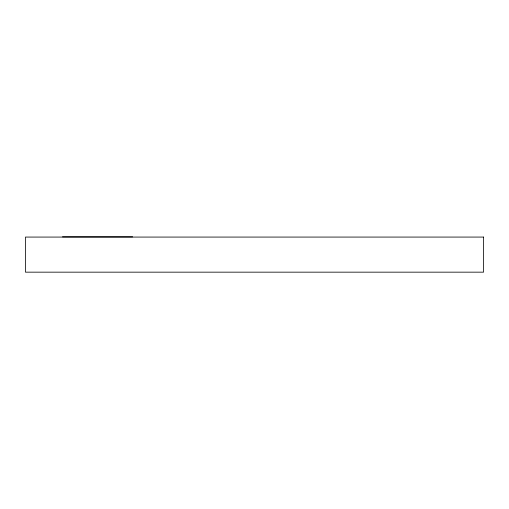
<?xml version="1.0" encoding="UTF-8"?>
<svg xmlns="http://www.w3.org/2000/svg" width="509" height="509" viewBox="0 0 509 509"><rect width="100%" height="100%" fill="white"/><g stroke="black" fill="none" stroke-linecap="round" stroke-linejoin="round"><path stroke-width="0.76" d="M62.473 236.838L132.645 236.838M483.55 237.073L25.45 237.073L25.45 272.162L483.55 272.162L483.55 237.073"/></g></svg>
